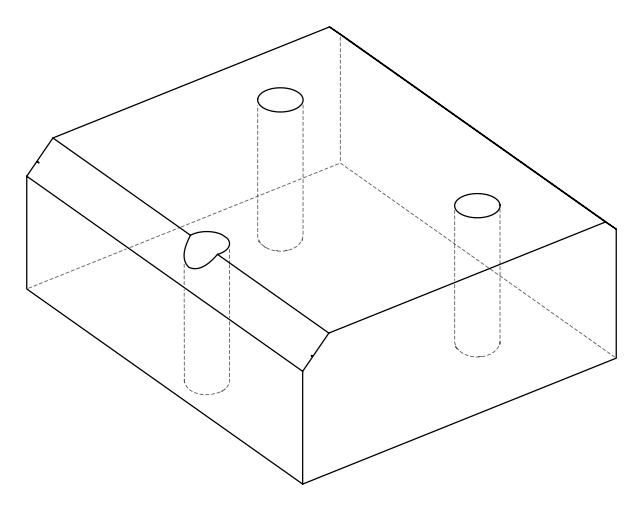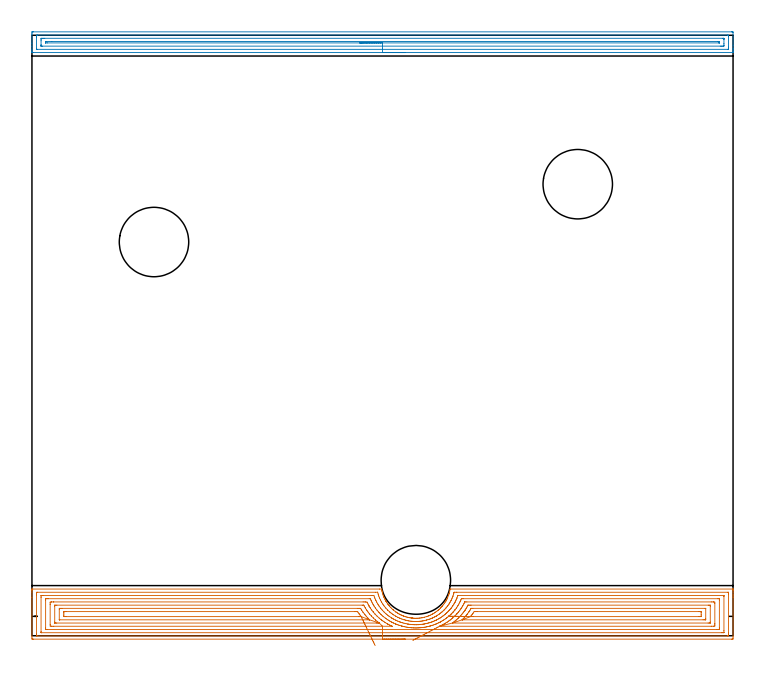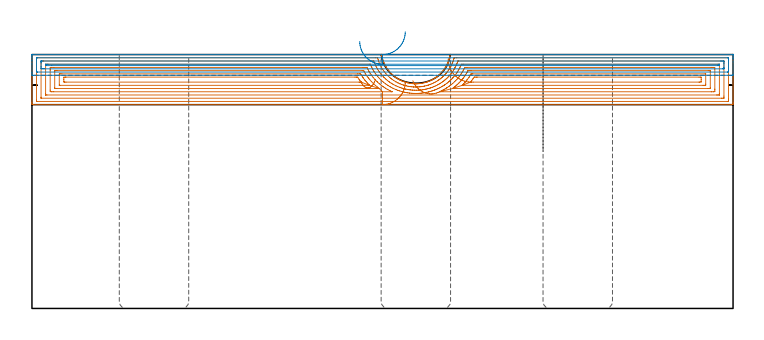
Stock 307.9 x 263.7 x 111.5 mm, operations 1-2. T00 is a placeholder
(PLAN: 5 operations, 1 tool changes, 44.7 min)
(1 AREA_MILL | FG_CHAMFER_SURFACE | UGT0205_001 | 19.64 min | 74440 mm3)
(2 AREA_MILL_1 | FG_CHAMFER_SURFACE_1 | UGT0205_001 | 10.03 min | 12753 mm3)
(3 MILL_THROUGH_HOLE_FROM_SOLID_MATERIAL | STEP1HOLE | NXT0201_007 | Circular | 5.02 min | 81142 mm3)
(4 MILL_THROUGH_HOLE_FROM_SOLID_MATERIAL_1 | STEP1HOLE_1 | NXT0201_007 | Circular | 5.02 min | 81139 mm3)
(5 MILL_THROUGH_HOLE_FROM_SOLID_MATERIAL_2 | STEP1HOLE_2 | NXT0201_007 | Circular | 5.02 min | 79640 mm3)
(TOOL UGT0205_001 | Chamfer Mill 20 x 3 x 45 deg. | D20 FL50 Z2)
(TOOL NXT0201_007 | ENDMILL 25mm [R216.25-25050GCK54P 1620] | D25 R3 FL54 Z5)
(OP 1 AREA_MILL)
G17 G21 G94 G90
T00 M6
G54
G17 G0 G90 X163.95 Y-1.5 S1061 M3
G43 Z121.5 H0
Z99.5
G94 G1 X163.912 Z98.628 F250.
X163.798 Z97.764
X163.609 Z96.912
X163.347 Z96.08
X163.013 Z95.274
X162.61 Z94.5
X162.142 Z93.764
X161.61 Z93.072
X161.021 Z92.429
X160.378 Z91.84
X159.686 Z91.308
X158.95 Z90.84
X158.176 Z90.437
X157.37 Z90.103
X156.538 Z89.841
X155.686 Z89.652
X154.822 Z89.538
X153.95 Z89.5
X0.627
X0.189 Y-1.496 Z89.502
X0.01 Y-1.492 Z89.506
X0.005 Y-1.064 Z89.933
X0. Y-0.446 Z90.551
Y16.805 Z107.801
Y19.184 Z110.179
Y19.894 Z110.893
Y20.148 Z111.148
X0.002 Y20.502 Z111.492
X0.003 Z111.493
X0.18 Y20.5 Z111.5
X152.609
X153.503 Y20.495 Z111.495
X153.539 Y20.493 Z111.492
X153.628 Y20.064 Z111.059
X153.684 Y19.797 Z110.795
X153.748 Y19.49 Z110.489
X153.845 Y19.12 Z110.118
X153.916 Y18.844 Z109.843
X153.981 Y18.596 Z109.596
X154.075 Y18.303 Z109.303
X154.267 Y17.703 Z108.702
X154.33 Y17.528 Z108.527
X154.397 Y17.354 Z108.353
X154.557 Y16.983 Z107.979
X154.63 Y16.811 Z107.81
X155.053 Y15.917 Z106.913
X155.185 Y15.662 Z106.659
X155.29 Y15.46 Z106.458
X155.431 Y15.222 Z106.218
X155.536 Y15.042 Z106.041
X155.547 Y15.022 Z106.021
X155.698 Y14.782 Z105.782
X155.83 Y14.572 Z105.572
X156.127 Y14.128 Z105.128
X156.184 Y14.049 Z105.048
X156.298 Y13.902 Z104.897
X156.445 Y13.71 Z104.709
X156.483 Y13.66 Z104.66
X156.638 Y13.462 Z104.458
X156.781 Y13.274 Z104.273
X156.812 Y13.234 Z104.234
X157.077 Y12.916 Z103.914
X157.605 Y12.341 Z103.34
X157.971 Y11.972 Z102.968
X158.536 Y11.449 Z102.445
X158.569 Y11.42 Z102.416
X158.698 Y11.306 Z102.303
X158.753 Y11.261 Z102.258
X158.864 Y11.168 Z102.165
X159.653 Y10.553 Z101.553
X159.758 Y10.48 Z101.479
X159.911 Y10.38 Z101.376
X160.059 Y10.284 Z101.279
X160.356 Y10.087 Z101.087
X160.651 Y9.894 Z100.892
X161.039 Y9.66 Z100.659
X161.291 Y9.523 Z100.523
X161.544 Y9.386 Z100.384
X161.989 Y9.164 Z100.161
X162.239 Y9.047 Z100.045
X162.438 Y8.956 Z99.952
X162.89 Y8.763 Z99.76
X163.148 Y8.666 Z99.665
X163.331 Y8.598 Z99.596
X164.225 Y8.304 Z99.301
X164.697 Y8.176 Z99.175
X165.118 Y8.065 Z99.06
X165.125 Y8.063 Z99.059
X166.017 Y7.873 Z98.871
X166.461 Y7.807 Z98.806
X166.627 Y7.786 Z98.786
X166.905 Y7.755 Z98.749
X166.913 Z98.748
X167.017 Y7.745 Z98.742
X167.08 Y7.739 Z98.737
X167.162 Y7.733 Z98.729
X167.36 Y7.719 Z98.708
X167.752 Y7.684 Z98.68
X167.799 Y7.681 Z98.676
X168.357 Y7.654 Z98.653
X168.713 Y7.653
X168.916 Y7.656 Z98.655
X169.121 Y7.663 Z98.66
X169.139 Y7.664 Z98.661
X169.595 Y7.693 Z98.688
X170.202 Y7.75 Z98.747
X170.489 Y7.78 Z98.772
X171.183 Y7.874 Z98.87
X171.373 Y7.911 Z98.906
X171.383 Y7.914 Z98.908
X172.277 Y8.112 Z99.11
X173.16 Y8.356 Z99.354
X173.56 Y8.486 Z99.485
X173.607 Y8.501 Z99.501
X174.065 Y8.669 Z99.665
X174.32 Y8.766 Z99.765
X174.947 Y9.04 Z100.04
X175.406 Y9.262 Z100.258
X175.777 Y9.45 Z100.45
X175.84 Y9.482 Z100.482
X176.161 Y9.66 Z100.659
X176.734 Y10.005 Z101.003
X176.972 Y10.161 Z101.16
X177.144 Y10.274 Z101.272
X177.296 Y10.38 Z101.378
X177.627 Y10.611 Z101.609
X177.708 Y10.674 Z101.672
X178.077 Y10.96 Z101.959
X178.446 Y11.261 Z102.258
X178.52 Y11.321 Z102.32
X178.535 Y11.334 Z102.333
X178.663 Y11.447 Z102.446
X178.715 Y11.496 Z102.495
X178.776 Y11.554 Z102.551
X179.414 Y12.153 Z103.152
X179.522 Y12.263 Z103.263
X179.598 Y12.341 Z103.34
X179.958 Y12.733 Z103.731
X180.056 Y12.846 Z103.844
X180.207 Y13.021 Z104.017
X180.323 Y13.154 Z104.153
X180.393 Y13.235 Z104.234
X180.739 Y13.678 Z104.677
X180.77 Y13.72 Z104.719
X181.071 Y14.128 Z105.128
X181.201 Y14.315 Z105.315
X181.495 Y14.782 Z105.781
X181.647 Y15.022 Z106.021
X181.724 Y15.156 Z106.154
X181.761 Y15.222 Z106.219
X181.813 Y15.312 Z106.311
X181.943 Y15.538 Z106.536
X182.013 Y15.662 Z106.658
X182.094 Y15.802 Z106.801
X182.153 Y15.915 Z106.915
X182.244 Y16.103 Z107.098
X182.37 Y16.362 Z107.358
X182.571 Y16.809 Z107.808
X182.932 Y17.703 Z108.702
X182.988 Y17.852 Z108.852
X183.005 Y17.909 Z108.908
X183.128 Y18.303 Z109.299
X183.219 Y18.597 Z109.594
X183.452 Y19.49 Z110.489
X183.638 Y20.384 Z111.383
X183.669 Y20.493 Z111.493
X183.899 Y20.5 Z111.5
X307.72
X307.897 Y20.502 Z111.493
X307.898 Z111.492
X307.9 Y20.148 Z111.148
Y19.894 Z110.893
Y19.184 Z110.179
Y17.948 Z108.945
Y17.423 Z108.418
Y16.805 Z107.801
Y-0.447 Z90.551
X307.895 Y-1.064 Z89.933
X307.89 Y-1.492 Z89.506
X307.711 Y-1.496 Z89.502
X307.273 Y-1.5 Z89.5
X153.95
Y-0.086 Z90.914
X2.315 Y-0.085 Z90.915
X2.043 Y-0.08 Z90.92
X2.015 Y-0.079 Z90.921
X2.01 Y-0.062 Z90.938
X2.004 Y-0.027 Z90.973
X2.002 Y0.007 Z91.007
X2. Y0.225 Z91.225
Y0.697 Z91.697
Y17.832 Z108.832
X2.003 Y18.303 Z109.303
X2.009 Y18.704 Z109.704
X2.028 Y19.079 Z110.079
X2.415 Y19.084 Z110.084
X2.516 Y19.085 Z110.085
X150.921 Y19.086 Z110.086
X151.715 Y19.084 Z110.084
X151.817 Y19.083 Z110.083
X151.819 Y19.082 Z110.082
X151.821 Y19.079 Z110.079
X152.034 Y18.303 Z109.303
X152.17 Y17.855 Z108.855
X152.316 Y17.423 Z108.423
X152.609 Y16.651 Z107.651
X152.655 Y16.543 Z107.543
X152.69 Y16.463 Z107.463
X153.075 Y15.662 Z106.662
X153.503 Y14.816 Z105.816
X153.523 Y14.782 Z105.782
X153.549 Y14.736 Z105.736
X154.077 Y13.902 Z104.902
X154.397 Y13.428 Z104.428
X154.708 Y13.021 Z104.021
X155.291 Y12.28 Z103.28
X155.415 Y12.141 Z103.141
X156.185 Y11.311 Z102.311
X156.236 Y11.261 Z102.261
X157.079 Y10.478 Z101.478
X157.193 Y10.38 Z101.38
X157.624 Y10.037 Z101.037
X157.973 Y9.765 Z100.765
X158.328 Y9.5 Z100.5
X158.867 Y9.144 Z100.144
X159.685 Y8.62 Z99.62
X159.761 Y8.574 Z99.574
X159.871 Y8.511 Z99.511
X160.655 Y8.103 Z99.103
X160.803 Y8.03 Z99.03
X161.419 Y7.739 Z98.739
X161.549 Y7.682 Z98.682
X161.65 Y7.64 Z98.64
X162.443 Y7.338 Z98.338
X163.067 Y7.125 Z98.125
X163.337 Y7.037 Z98.037
X163.416 Y7.014 Z98.014
X163.969 Y6.859 Z97.859
X164.231 Y6.789 Z97.789
X164.327 Y6.765 Z97.765
X165.125 Y6.591 Z97.591
X165.471 Y6.518 Z97.518
X166.019 Y6.434 Z97.434
X166.514 Y6.372 Z97.372
X166.913 Y6.333 Z97.333
X167.499 Y6.282 Z97.282
X167.659 Y6.271 Z97.271
X167.807 Y6.265 Z97.265
X168.43 Y6.246 Z97.246
X168.701
X169.311 Y6.258 Z97.258
X169.442 Y6.264 Z97.264
X169.595 Y6.275 Z97.275
X170.141 Y6.321 Z97.321
X170.489 Y6.355 Z97.355
X170.95 Y6.406 Z97.406
X171.383 Y6.466 Z97.466
X171.729 Y6.519 Z97.519
X172.277 Y6.633 Z97.633
X172.465 Y6.674 Z97.674
X173.171 Y6.84 Z97.84
X173.186 Y6.844 Z97.844
X173.24 Y6.859 Z97.859
X173.96 Y7.065 Z98.065
X174.065 Y7.098 Z98.098
X174.55 Y7.262 Z98.262
X174.959 Y7.409 Z98.409
X175.2 Y7.502 Z98.502
X175.773 Y7.739 Z98.739
X175.839 Y7.768 Z98.768
X175.853 Y7.774 Z98.774
X176.431 Y8.051 Z99.051
X176.747 Y8.208 Z99.208
X177.021 Y8.35 Z99.35
X177.514 Y8.62 Z99.62
X177.612 Y8.677 Z99.677
X177.641 Y8.694 Z99.694
X178.141 Y9.008 Z100.008
X178.535 Y9.263 Z100.263
X178.678 Y9.36 Z100.36
X178.877 Y9.5 Z100.5
X179.192 Y9.734 Z100.734
X179.429 Y9.913 Z100.913
X179.691 Y10.123 Z101.123
X180.006 Y10.38 Z101.38
X180.175 Y10.526 Z101.526
X180.323 Y10.658 Z101.658
X180.637 Y10.952 Z101.952
X180.963 Y11.261 Z102.261
X181.091 Y11.386 Z102.386
X181.217 Y11.514 Z102.514
X181.519 Y11.844 Z102.844
X181.787 Y12.141 Z103.141
X181.937 Y12.312 Z103.312
X182.111 Y12.516 Z103.516
X182.335 Y12.801 Z103.801
X182.504 Y13.021 Z104.021
X182.715 Y13.307 Z104.307
X183.005 Y13.71 Z104.71
X183.082 Y13.827 Z104.827
X183.129 Y13.902 Z104.902
X183.419 Y14.375 Z105.375
X183.664 Y14.782 Z105.782
X183.751 Y14.929 Z105.929
X183.899 Y15.189 Z106.189
X184.062 Y15.503 Z106.503
X184.139 Y15.662 Z106.662
X184.344 Y16.105 Z107.105
X184.538 Y16.543 Z107.543
X184.613 Y16.72 Z107.72
X184.793 Y17.162 Z108.162
X184.866 Y17.351 Z108.351
X184.891 Y17.423 Z108.423
X185.082 Y18.019 Z109.019
X185.167 Y18.303 Z109.303
X185.282 Y18.702 Z109.702
X185.36 Y18.967 Z109.967
X185.397 Y19.079 Z110.079
X185.489 Y19.081 Z110.081
X185.687 Y19.083 Z110.083
X186.482 Y19.086 Z110.086
X186.581
X305.585 Y19.085 Z110.085
X305.858 Y19.08 Z110.08
X305.885 Y19.079 Z110.079
X305.89 Y19.062 Z110.062
X305.896 Y19.027 Z110.027
X305.898 Y18.993 Z109.993
X305.9 Y18.775 Z109.775
Y18.303 Z109.303
Y1.168 Z92.168
X305.897 Y0.697 Z91.697
X305.891 Y0.296 Z91.296
X305.872 Y-0.079 Z90.921
X305.485 Y-0.084 Z90.916
X305.385 Y-0.085 Z90.915
X153.95 Y-0.086 Z90.914
Y1.328 Z92.328
X4.203 Y1.329 Z92.329
X4.119 Y1.33 Z92.33
X4.053 Y1.333 Z92.333
X4.016 Y1.335 Z92.335
X4.01 Y1.377 Z92.377
X4.004 Y1.577 Z92.577
X4.001 Y1.776 Z92.776
X4. Y16.743 Z107.743
X4.005 Y17.423 Z108.423
X4.008 Y17.615 Z108.615
X4.022 Y17.665 Z108.665
X4.078 Y17.667 Z108.667
X4.203 Y17.669 Z108.669
X4.845 Y17.671 Z108.671
X5.097 Y17.672 Z108.672
X149.033 Y17.671 Z108.671
X149.677 Y17.67 Z108.67
X149.927 Y17.666 Z108.666
X150.169 Y17.662 Z108.662
X150.427 Y16.931 Z107.931
X150.583 Y16.543 Z107.543
X150.821 Y15.959 Z106.959
X150.958 Y15.662 Z106.662
X151.077 Y15.411 Z106.411
X151.401 Y14.782 Z105.782
X151.715 Y14.182 Z105.182
X151.885 Y13.902 Z104.902
X152.147 Y13.476 Z104.476
X152.451 Y13.021 Z104.021
X152.609 Y12.79 Z103.79
X153.113 Y12.141 Z103.141
X153.503 Y11.65 Z102.65
X153.841 Y11.261 Z102.261
X154.397 Y10.665 Z101.665
X154.678 Y10.38 Z101.38
X155.291 Y9.807 Z100.807
X155.632 Y9.5 Z100.5
X156.185 Y9.056 Z100.056
X156.754 Y8.62 Z99.62
X157.079 Y8.39 Z99.39
X157.793 Y7.916 Z98.916
X157.973 Y7.803 Z98.803
X158.076 Y7.739 Z98.739
X158.569 Y7.445 Z98.445
X158.867 Y7.284 Z98.284
X159.674 Y6.859 Z97.859
X159.761 Y6.816 Z97.816
X159.844 Y6.777 Z97.777
X160.655 Y6.42 Z97.42
X161.403 Y6.122 Z97.122
X161.549 Y6.07 Z97.07
X161.813 Y5.979 Z96.979
X162.443 Y5.776 Z96.776
X162.744 Y5.683 Z96.683
X163.337 Y5.523 Z96.523
X163.959 Y5.366 Z96.366
X164.231 Y5.306 Z96.306
X165.101 Y5.122 Z96.122
X165.125 Y5.118 Z96.118
X165.248 Y5.098 Z96.098
X166.019 Y4.994 Z95.994
X166.14 Y4.979 Z95.979
X166.913 Y4.908 Z95.908
X167.123 Y4.891 Z95.891
X167.807 Y4.852 Z95.852
X168.067 Y4.843 Z95.843
X168.701 Y4.831 Z95.831
X168.967 Y4.837 Z95.837
X169.595 Y4.858 Z95.858
X169.824 Y4.873 Z95.873
X170.489 Y4.926 Z95.926
X170.649 Y4.941 Z95.941
X171.383 Y5.02 Z96.02
X171.454 Y5.029 Z96.029
X171.947 Y5.098 Z96.098
X172.23 Y5.145 Z96.145
X172.277 Y5.154 Z96.154
X172.964 Y5.303 Z96.303
X173.171 Y5.35 Z96.35
X173.682 Y5.476 Z96.476
X174.065 Y5.576 Z96.576
X174.384 Y5.665 Z96.665
X174.959 Y5.832 Z96.832
X175.072 Y5.867 Z96.867
X175.409 Y5.979 Z96.979
X175.734 Y6.096 Z97.096
X175.853 Y6.141 Z97.141
X176.37 Y6.35 Z97.35
X176.747 Y6.509 Z97.509
X176.993 Y6.617 Z97.617
X177.524 Y6.859 Z97.859
X177.603 Y6.897 Z97.897
X177.641 Y6.916 Z97.916
X178.188 Y7.201 Z98.201
X178.535 Y7.39 Z98.39
X178.76 Y7.518 Z98.518
X179.136 Y7.739 Z98.739
X179.317 Y7.85 Z98.85
X179.429 Y7.921 Z98.921
X179.853 Y8.202 Z99.202
X180.323 Y8.521 Z99.521
X180.382 Y8.562 Z99.562
X180.459 Y8.62 Z99.62
X180.885 Y8.947 Z99.947
X181.217 Y9.206 Z100.206
X181.38 Y9.339 Z100.339
X181.57 Y9.5 Z100.5
X181.855 Y9.753 Z100.753
X182.111 Y9.985 Z100.985
X182.317 Y10.178 Z101.178
X182.527 Y10.38 Z101.38
X182.765 Y10.617 Z101.617
X183.005 Y10.863 Z101.863
X183.197 Y11.072 Z102.072
X183.366 Y11.261 Z102.261
X183.613 Y11.543 Z102.543
X183.899 Y11.878 Z102.878
X184.016 Y12.026 Z103.026
X184.105 Y12.141 Z103.141
X184.396 Y12.532 Z103.532
X184.757 Y13.021 Z104.021
X184.772 Y13.042 Z104.042
X184.793 Y13.073 Z104.073
X185.115 Y13.585 Z104.585
X185.31 Y13.902 Z104.902
X185.45 Y14.135 Z105.135
X185.687 Y14.542 Z105.542
X185.773 Y14.697 Z105.697
X185.817 Y14.782 Z105.782
X186.068 Y15.288 Z106.288
X186.245 Y15.662 Z106.662
X186.348 Y15.892 Z106.892
X186.581 Y16.439 Z107.439
X186.611 Y16.513 Z107.513
X186.623 Y16.543 Z107.543
X186.852 Y17.157 Z108.157
X187.035 Y17.664 Z108.664
X187.072 Y17.667 Z108.667
X187.139 Y17.67 Z108.67
X187.223 Y17.671 Z108.671
X303.697
X303.781 Y17.67 Z108.67
X303.847 Y17.667 Z108.667
X303.884 Y17.665 Z108.665
X303.89 Y17.623 Z108.623
X303.896 Y17.423 Z108.423
X303.899 Y17.224 Z108.224
X303.9 Y2.257 Z93.257
X303.895 Y1.577 Z92.577
X303.892 Y1.385 Z92.385
X303.878 Y1.335 Z92.335
X303.822 Y1.333 Z92.333
X303.697 Y1.331 Z92.331
X303.055 Y1.329 Z92.329
X302.803 Y1.328 Z92.328
X153.95
Y2.743 Z93.743
X6.595
X6.143 Y2.745 Z93.745
X6.048 Y2.747 Z93.747
X6.012 Y2.749 Z93.749
X6.008 Y2.795 Z93.795
X6.005 Y2.901 Z93.901
X6. Y3.329 Z94.329
Y15.654 Z106.654
X6.006 Y16.098 Z107.098
X6.01 Y16.207 Z107.207
X6.016 Y16.251 Z107.251
X6.08 Y16.252 Z107.252
X6.283 Y16.255 Z107.255
X6.885 Y16.257 Z107.257
X7.175
X148.139
X148.43 Y16.256 Z107.256
X148.582 Y16.252 Z107.252
X148.597 Y16.251 Z107.251
X148.609 Y16.239 Z107.239
X148.629 Y16.203 Z107.203
X148.646 Y16.169 Z107.169
X148.736 Y15.955 Z106.955
X148.863 Y15.662 Z106.662
X149.033 Y15.277 Z106.277
X149.274 Y14.782 Z105.782
X149.501 Y14.321 Z105.321
X149.728 Y13.902 Z104.902
X149.927 Y13.541 Z104.541
X150.126 Y13.218 Z104.218
X150.251 Y13.021 Z104.021
X150.821 Y12.146 Z103.146
X150.832 Y12.13 Z103.13
X151.514 Y11.261 Z102.261
X151.715 Y11.01 Z102.01
X152.267 Y10.38 Z101.38
X152.609 Y10.013 Z101.013
X153.112 Y9.5 Z100.5
X153.503 Y9.132 Z100.132
X154.066 Y8.62 Z99.62
X154.397 Y8.35 Z99.35
X155.172 Y7.739 Z98.739
X155.291 Y7.65 Z98.65
X155.629 Y7.407 Z98.407
X156.185 Y7.043 Z98.043
X156.473 Y6.859 Z97.859
X157.079 Y6.486 Z97.486
X157.364 Y6.316 Z97.316
X157.959 Y5.993 Z96.993
X157.986 Y5.979 Z96.979
X158.569 Y5.686 Z96.686
X158.867 Y5.548 Z96.548
X159.68 Y5.179 Z96.179
X159.761 Y5.146 Z96.146
X159.883 Y5.098 Z96.098
X160.655 Y4.808 Z95.808
X161.108 Y4.652 Z95.652
X161.549 Y4.511 Z95.511
X162.407 Y4.254 Z95.254
X162.443 Y4.244 Z95.244
X162.538 Y4.218 Z95.218
X163.337 Y4.024 Z95.024
X163.595 Y3.964 Z94.964
X164.231 Y3.835 Z94.835
X164.717 Y3.74 Z94.74
X165.125 Y3.68 Z94.68
X165.759 Y3.594 Z94.594
X166.019 Y3.566 Z94.566
X166.752 Y3.496 Z94.496
X166.913 Y3.484 Z94.484
X167.708 Y3.435 Z94.435
X167.807 Y3.432 Z94.432
X168.624 Y3.414 Z94.414
X168.701
X169.497 Y3.435 Z94.435
X169.595 Y3.44 Z94.44
X170.336 Y3.488 Z94.488
X170.489 Y3.501 Z94.501
X171.152 Y3.565 Z94.565
X171.383 Y3.591 Z94.591
X171.948 Y3.662 Z94.662
X172.277 Y3.71 Z94.71
X172.723 Y3.779 Z94.779
X173.171 Y3.87 Z94.87
X173.461 Y3.933 Z94.933
X174.065 Y4.07 Z95.07
X174.187 Y4.099 Z95.099
X174.663 Y4.218 Z95.218
X174.895 Y4.281 Z95.281
X174.959 Y4.299 Z95.299
X175.582 Y4.485 Z95.485
X175.853 Y4.57 Z95.57
X176.255 Y4.703 Z95.703
X176.747 Y4.877 Z95.877
X176.91 Y4.938 Z95.938
X177.319 Y5.098 Z96.098
X177.545 Y5.193 Z96.193
X177.641 Y5.234 Z96.234
X178.16 Y5.468 Z96.468
X178.535 Y5.641 Z96.641
X178.766 Y5.752 Z96.752
X179.224 Y5.979 Z96.979
X179.359 Y6.048 Z97.048
X179.429 Y6.086 Z97.086
X179.927 Y6.369 Z97.369
X180.323 Y6.598 Z97.598
X180.488 Y6.697 Z97.697
X180.75 Y6.859 Z97.859
X181.032 Y7.041 Z98.041
X181.217 Y7.164 Z98.164
X181.559 Y7.403 Z98.403
X182.034 Y7.739 Z98.739
X182.079 Y7.772 Z98.772
X182.111 Y7.796 Z98.796
X182.36 Y7.984 Z98.984
X183.005 Y8.504 Z99.504
X183.069 Y8.557 Z99.557
X183.141 Y8.62 Z99.62
X183.535 Y8.978 Z99.978
X183.899 Y9.312 Z100.312
X183.997 Y9.404 Z100.404
X184.095 Y9.5 Z100.5
X184.441 Y9.847 Z100.847
X184.793 Y10.21 Z101.21
X184.875 Y10.3 Z101.3
X184.948 Y10.38 Z101.38
X185.288 Y10.773 Z101.773
X185.687 Y11.238 Z102.238
X185.698 Y11.251 Z102.251
X185.766 Y11.338 Z102.338
X186.364 Y12.141 Z103.141
X186.455 Y12.265 Z103.265
X186.581 Y12.444 Z103.444
X186.809 Y12.797 Z103.797
X186.95 Y13.021 Z104.021
X187.147 Y13.345 Z104.345
X187.478 Y13.899 Z104.899
X187.783 Y14.479 Z105.479
X187.936 Y14.782 Z105.782
X188.075 Y15.072 Z106.072
X188.342 Y15.662 Z106.662
X188.35 Y15.681 Z106.681
X188.594 Y16.25 Z107.25
X188.664 Y16.252 Z107.252
X189.263 Y16.256 Z107.256
X189.553 Y16.257 Z107.257
X301.305
X301.757 Y16.255 Z107.255
X301.852 Y16.253 Z107.253
X301.889 Y16.251 Z107.251
X301.892 Y16.205 Z107.205
X301.895 Y16.099 Z107.099
X301.9 Y15.671 Z106.671
Y3.346 Z94.346
X301.894 Y2.902 Z93.902
X301.89 Y2.793 Z93.793
X301.884 Y2.749 Z93.749
X301.82 Y2.748 Z93.748
X301.617 Y2.745 Z93.745
X301.015 Y2.743 Z93.743
X300.725
X153.95
Y4.157 Z95.157
X9.567
X8.732 Y4.16 Z95.16
X8.673 Y4.163 Z95.163
X8.01 Y4.218 Z95.218
X8.001 Y4.88 Z95.88
X8. Y13.684 Z104.684
X8.001 Y13.902 Z104.902
X8.004 Y14.561 Z105.561
X8.01 Y14.782 Z105.782
X8.617 Y14.837 Z105.837
X8.673 Y14.839 Z105.839
X9.505 Y14.843 Z105.843
X9.567
X145.457
X146.292 Y14.84 Z105.84
X146.351 Y14.838 Z105.838
X147.146 Y14.782 Z105.782
X147.245 Y14.596 Z105.596
X147.598 Y13.902 Z104.902
X147.972 Y13.186 Z104.186
X148.065 Y13.021 Z104.021
X148.092 Y12.975 Z103.975
X148.139 Y12.896 Z103.896
X148.434 Y12.432 Z103.432
X148.623 Y12.141 Z103.141
X149.033 Y11.524 Z102.524
X149.232 Y11.261 Z102.261
X149.864 Y10.443 Z101.443
X149.913 Y10.38 Z101.38
X149.927 Y10.364 Z101.364
X150.686 Y9.5 Z100.5
X150.749 Y9.429 Z100.429
X150.821 Y9.353 Z100.353
X151.546 Y8.62 Z99.62
X151.715 Y8.456 Z99.456
X152.499 Y7.739 Z98.739
X152.609 Y7.644 Z98.644
X153.141 Y7.215 Z98.215
X153.503 Y6.934 Z97.934
X153.602 Y6.859 Z97.859
X154.06 Y6.525 Z97.525
X154.397 Y6.293 Z97.293
X154.872 Y5.979 Z96.979
X155.291 Y5.712 Z96.712
X156.025 Y5.256 Z96.256
X156.185 Y5.167 Z96.167
X156.313 Y5.098 Z96.098
X157.079 Y4.701 Z95.701
X157.362 Y4.558 Z95.558
X157.881 Y4.308 Z95.308
X157.973 Y4.266 Z95.266
X158.078 Y4.218 Z95.218
X158.182 Y4.165 Z95.165
X158.097 Y4.16 Z95.16
X158.034 Y4.158 Z95.158
X153.95 Y4.157 Z95.157
X152.521 Y5.578 Z96.578
X152.126 Y5.574 Z96.574
X151.715 Y5.572 Z96.572
X151.235 Y5.571 Z96.571
X10.875 Y5.572 Z96.572
X10.461 Y5.574 Z96.574
X10.049 Y5.578 Z96.578
X10.01 Y5.584 Z96.584
X10.006 Y5.626 Z96.626
X10.003 Y5.706 Z96.706
X10.001 Y5.827 Z96.827
X10. Y5.979 Z96.979
X10.001 Y13.021 Z104.021
X10.003 Y13.249 Z104.249
X10.007 Y13.362 Z104.362
X10.01 Y13.414 Z104.414
X10.054 Y13.423 Z104.423
X10.461 Y13.426 Z104.426
X10.942 Y13.428 Z104.428
X145.044
X145.457 Y13.426 Z104.426
X145.594 Y13.423 Z104.423
X145.697 Y13.42 Z104.42
X145.755 Y13.319 Z104.319
X145.923 Y13.021 Z104.021
X146.351 Y12.261 Z103.261
X146.424 Y12.141 Z103.141
X146.538 Y11.957 Z102.957
X146.997 Y11.261 Z102.261
X147.245 Y10.892 Z101.892
X147.633 Y10.38 Z101.38
X147.851 Y10.097 Z101.097
X148.139 Y9.729 Z100.729
X148.244 Y9.603 Z100.603
X148.332 Y9.5 Z100.5
X149.033 Y8.702 Z99.702
X149.111 Y8.62 Z99.62
X149.927 Y7.78 Z98.78
X149.97 Y7.739 Z98.739
X150.821 Y6.956 Z97.956
X150.935 Y6.859 Z97.859
X151.715 Y6.226 Z97.226
X152.521 Y5.578 Z96.578
X148.254 Y6.992 Z97.992
X148.253 Y6.991 Z97.991
X148.217 Y6.988 Z97.988
X148.139 Y6.986 Z97.986
X148.011 Y6.985 Z97.985
X12.249 Y6.986 Z97.986
X12.12 Y6.987 Z97.987
X12.05 Y6.99 Z97.99
X12.02 Y6.992 Z97.992
X12.01 Y7.004 Z98.004
X12.006 Y7.029 Z98.029
X12.001 Y7.103 Z98.103
Y11.506 Z102.506
X12.005 Y11.752 Z102.752
X12.01 Y11.915 Z102.915
X12.02 Y12.008 Z103.008
X12.059 Y12.01 Z103.01
X12.249 Y12.013 Z103.013
X12.378 Y12.014 Z103.014
X13.143 Y12.015 Z103.015
X142.903
X143.669 Y12.014 Z103.014
X144.052 Y12.011 Z103.011
X144.243 Y12.008 Z103.008
X144.33 Y12.005 Z103.005
X144.366 Y11.947 Z102.947
X144.563 Y11.622 Z102.622
X144.703 Y11.399 Z102.399
X144.791 Y11.261 Z102.261
X145.197 Y10.636 Z101.636
X145.369 Y10.38 Z101.38
X145.457 Y10.252 Z101.252
X146.033 Y9.5 Z100.5
X146.171 Y9.323 Z100.323
X146.351 Y9.097 Z100.097
X146.759 Y8.62 Z99.62
X147.245 Y8.063 Z99.063
X147.547 Y7.739 Z98.739
X148.139 Y7.12 Z98.12
X148.221 Y7.034 Z98.034
X148.248 Y7.002 Z98.002
X148.254 Y6.992 Z97.992
X144.583 Y8.406 Z99.406
X144.563 Y8.405 Z99.405
X143.892 Y8.4 Z99.4
X143.669
X14.931
X14.257 Y8.404 Z99.404
X14.037 Y8.407 Z99.407
X14.006 Y8.62 Z99.62
X14.002 Y8.654 Z99.654
X14. Y9.537 Z100.537
X14.003 Y10.38 Z101.38
X14.004 Y10.413 Z101.413
X14.037 Y10.593 Z101.593
X14.709 Y10.599 Z101.599
X14.931 Y10.6 Z101.6
X141.881
X142.553 Y10.599 Z101.599
X142.775 Y10.597 Z101.597
X142.992 Y10.594 Z101.594
X143.15 Y10.38 Z101.38
X143.669 Y9.616 Z100.616
X143.756 Y9.5 Z100.5
X144.019 Y9.156 Z100.156
X144.433 Y8.62 Z99.62
X144.563 Y8.448 Z99.448
X144.583 Y8.406 Z99.406
X144.876 Y7.8 Z98.851
X145.188 Y7.153 Z98.357
X145.518 Y6.469 Z97.927
X145.863 Y5.754 Z97.566
X146.22 Y5.013 Z97.274
X146.587 Y4.253 Z97.056
X146.961 Y3.478 Z96.912
X147.339 Y2.695 Z96.843
X147.718 Y1.909 Z96.851
X148.096 Y1.127 Z96.934
X148.469 Y0.354 Z97.093
X148.834 Y-0.403 Z97.326
X149.189 Y-1.139 Z97.631
X149.531 Y-1.848 Z98.007
X149.858 Y-2.525 Z98.45
X150.167 Y-3.165 Z98.956
X150.455 Y-3.762 Z99.523
X150.721 Y-4.313 Z100.145
G0 X167.271 Y-2.034 Z100.
G1 X167.627 Y-1.846 Z99.227
X168.042 Y-1.627 Z98.491
X168.511 Y-1.379 Z97.799
X169.033 Y-1.105 Z97.156
X169.602 Y-0.805 Z96.566
X170.214 Y-0.482 Z96.035
X170.865 Y-0.139 Z95.566
X171.549 Y0.222 Z95.164
X172.262 Y0.598 Z94.83
X172.998 Y0.986 Z94.568
X173.752 Y1.383 Z94.379
X174.517 Y1.787 Z94.265
X175.288 Y2.193 Z94.227
X176.059 Y2.6 Z94.265
X176.824 Y3.003 Z94.379
X177.577 Y3.4 Z94.568
X178.313 Y3.788 Z94.83
X179.026 Y4.164 Z95.164
X179.129 Y4.218 Z95.218
X179.429 Y4.361 Z95.361
X179.931 Y4.605 Z95.605
X180.323 Y4.799 Z95.799
X180.522 Y4.902 Z95.902
X180.89 Y5.098 Z96.098
X181.099 Y5.215 Z96.215
X181.217 Y5.283 Z96.283
X181.656 Y5.546 Z96.546
X182.111 Y5.822 Z96.822
X182.208 Y5.884 Z96.884
X182.352 Y5.979 Z96.979
X183.005 Y6.426 Z97.426
X183.261 Y6.607 Z97.607
X183.606 Y6.859 Z97.859
X183.772 Y6.984 Z97.984
X183.899 Y7.083 Z98.083
X184.265 Y7.379 Z98.379
X184.707 Y7.739 Z98.739
X184.753 Y7.779 Z98.779
X184.793 Y7.814 Z98.814
X185.687 Y8.64 Z99.64
X186.118 Y9.076 Z100.076
X186.527 Y9.5 Z100.5
X186.553 Y9.528 Z100.528
X186.581 Y9.559 Z100.559
X186.966 Y10.002 Z101.002
X187.291 Y10.38 Z101.38
X187.374 Y10.48 Z101.48
X187.475 Y10.605 Z101.605
X187.76 Y10.981 Z101.981
X187.97 Y11.261 Z102.261
X188.138 Y11.489 Z102.489
X188.369 Y11.81 Z102.81
X188.502 Y12.011 Z103.011
X188.584 Y12.141 Z103.141
X188.842 Y12.556 Z103.556
X189.127 Y13.021 Z104.021
X189.178 Y13.106 Z104.106
X189.263 Y13.254 Z104.254
X189.494 Y13.675 Z104.675
X189.614 Y13.902 Z104.902
X189.795 Y14.259 Z105.259
X190.052 Y14.782 Z105.782
X190.075 Y14.823 Z105.823
X190.084 Y14.835 Z105.835
X190.1 Y14.838 Z105.838
X190.157 Y14.841 Z105.841
X190.989 Y14.843 Z105.843
X298.333
X299.168 Y14.84 Z105.84
X299.227 Y14.837 Z105.837
X299.89 Y14.782 Z105.782
X299.899 Y14.12 Z105.12
X299.9 Y5.316 Z96.316
X299.899 Y5.098 Z96.098
X299.896 Y4.439 Z95.439
X299.89 Y4.218 Z95.218
X299.283 Y4.163 Z95.163
X299.227 Y4.161 Z95.161
X298.395 Y4.157 Z95.157
X298.333
X179.367
X179.026 Y4.164 Z95.164
X184.658 Y5.578 Z96.578
X184.688 Y5.604 Z96.604
X184.743 Y5.649 Z96.649
X185.178 Y5.979 Z96.979
X185.462 Y6.2 Z97.2
X185.687 Y6.379 Z97.379
X185.953 Y6.597 Z97.597
X186.267 Y6.859 Z97.859
X186.434 Y7.005 Z98.005
X186.581 Y7.137 Z98.137
X186.897 Y7.429 Z98.429
X187.229 Y7.739 Z98.739
X187.354 Y7.859 Z98.859
X187.475 Y7.978 Z98.978
X187.795 Y8.305 Z99.305
X188.098 Y8.62 Z99.62
X188.228 Y8.759 Z99.759
X188.369 Y8.915 Z99.915
X188.644 Y9.23 Z100.23
X188.875 Y9.5 Z100.5
X189.05 Y9.71 Z100.71
X189.263 Y9.971 Z100.971
X189.442 Y10.205 Z101.205
X189.574 Y10.38 Z101.38
X189.82 Y10.713 Z101.713
X190.157 Y11.173 Z102.173
X190.193 Y11.226 Z102.226
X190.216 Y11.261 Z102.261
X190.537 Y11.768 Z102.768
X190.769 Y12.141 Z103.141
X190.875 Y12.315 Z103.315
X191.051 Y12.61 Z103.61
X191.201 Y12.874 Z103.874
X191.283 Y13.021 Z104.021
X191.425 Y13.278 Z104.278
X191.477 Y13.368 Z104.368
X191.501 Y13.407 Z104.407
X191.512 Y13.421 Z104.421
X191.538 Y13.423 Z104.423
X191.945 Y13.427 Z104.427
X192.426 Y13.429 Z104.429
X192.839
X297.026 Y13.428 Z104.428
X297.439 Y13.426 Z104.426
X297.851 Y13.422 Z104.422
X297.89 Y13.416 Z104.416
X297.894 Y13.374 Z104.374
X297.897 Y13.294 Z104.294
X297.899 Y13.173 Z104.173
X297.9 Y13.021 Z104.021
X297.899 Y5.979 Z96.979
X297.897 Y5.752 Z96.752
X297.893 Y5.638 Z96.638
X297.89 Y5.587 Z96.587
X297.846 Y5.577 Z96.577
X297.439 Y5.574 Z96.574
X296.958 Y5.572 Z96.572
X184.793
X184.751
X184.696 Y5.575 Z96.575
X184.658 Y5.578 Z96.578
X188.956 Y6.992 Z97.992
X188.958 Y6.999 Z97.999
X189.036 Y7.083 Z98.083
X189.165 Y7.214 Z98.214
X189.263 Y7.314 Z98.314
X189.474 Y7.532 Z98.532
X189.669 Y7.739 Z98.739
X190.157 Y8.271 Z99.271
X190.322 Y8.458 Z99.458
X190.461 Y8.62 Z99.62
X190.727 Y8.939 Z99.939
X191.051 Y9.335 Z100.335
X191.124 Y9.429 Z100.429
X191.177 Y9.5 Z100.5
X191.879 Y10.446 Z101.446
X191.945 Y10.541 Z101.541
X192.23 Y10.981 Z101.981
X192.407 Y11.261 Z102.261
X192.571 Y11.525 Z102.525
X192.839 Y11.962 Z102.962
X192.871 Y12.001 Z103.001
X192.89 Y12.008 Z103.008
X192.936 Y12.011 Z103.011
X193.031 Y12.013 Z103.013
X193.222 Y12.014 Z103.014
X193.605 Y12.015 Z103.015
X295.651 Y12.014 Z103.014
X295.78 Y12.013 Z103.013
X295.85 Y12.01 Z103.01
X295.88 Y12.008 Z103.008
X295.89 Y11.996 Z102.996
X295.894 Y11.971 Z102.971
X295.899 Y11.897 Z102.897
Y7.494 Z98.494
X295.895 Y7.248 Z98.248
X295.89 Y7.085 Z98.085
X295.881 Y6.992 Z97.992
X295.841 Y6.99 Z97.99
X295.651 Y6.987 Z97.987
X295.522 Y6.986 Z97.986
X294.757 Y6.985 Z97.985
X189.263 Y6.986 Z97.986
X189.134 Y6.987 Z97.987
X188.956 Y6.992 Z97.992
X192.632 Y8.407 Z99.407
X192.782 Y8.62 Z99.62
X192.806 Y8.653 Z99.653
X193.185 Y9.16 Z100.16
X193.437 Y9.5 Z100.5
X193.561 Y9.67 Z100.67
X193.733 Y9.909 Z100.909
X194.19 Y10.592 Z101.592
X194.408 Y10.597 Z101.597
X194.627 Y10.599 Z101.599
X195.298 Y10.6 Z101.6
X195.521
X292.969
X293.643 Y10.596 Z101.596
X293.863 Y10.593 Z101.593
X293.894 Y10.38 Z101.38
X293.898 Y10.346 Z101.346
X293.9 Y9.463 Z100.463
X293.897 Y8.62 Z99.62
X293.896 Y8.587 Z99.587
X293.863 Y8.407 Z99.407
X293.191 Y8.401 Z99.401
X292.969 Y8.4 Z99.4
X193.733
X193.062 Y8.401 Z99.401
X192.839 Y8.403 Z99.403
X192.632 Y8.407 Z99.407
X191.762 Y8.421 Z99.459
X190.899 Y8.435 Z99.587
X190.05 Y8.449 Z99.79
X189.223 Y8.463 Z100.066
X188.423 Y8.476 Z100.413
X187.656 Y8.488 Z100.828
X186.928 Y8.5 Z101.309
X186.245 Y8.511 Z101.851
X185.611 Y8.522 Z102.451
X185.033 Y8.531 Z103.104
X184.513 Y8.54 Z103.805
X184.057 Y8.547 Z104.548
X183.667 Y8.554 Z105.328
X183.346 Y8.559 Z106.14
X183.097 Y8.563 Z106.976
X182.923 Y8.566 Z107.831
X182.823 Y8.568 Z108.697
X182.799 Z109.569
G0 Z121.5
M5
M2
(OP 2 AREA_MILL_1)
G17 G21 G94 G90
T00 M6
G54
G17 G0 G90 X163.95 Y256.104 S1061 M3
G43 Z121.5 H0
Z121.496
G94 G1 X163.912 Z120.624 F250.
X163.798 Z119.759
X163.609 Z118.908
X163.347 Z118.076
X163.013 Z117.27
X162.61 Z116.496
X162.142 Z115.76
X161.61 Z115.068
X161.021 Z114.425
X160.378 Z113.836
X159.686 Z113.304
X158.95 Z112.836
X158.176 Z112.433
X157.37 Z112.099
X156.538 Z111.837
X155.686 Z111.648
X154.822 Z111.534
X153.95 Z111.496
X0.625 Y256.102 Z111.498
X0.18 Y256.105 Z111.495
X0.088 Y256.104 Z111.491
X0.008 Y256.124 Z111.467
X0.004 Y256.128 Z111.463
X0. Y256.144 Z111.448
Y256.546 Z111.054
Y256.824 Z110.775
Y257.541 Z110.054
Y258.788 Z108.809
Y260.207 Z107.389
Y264.026 Z103.571
X0.004 Y264.649 Z102.948
X0.008 Y265.192 Z102.406
X0.079 Y265.194 Z102.404
X0.627 Y265.2 Z102.4
X307.273
X307.616 Y265.197 Z102.402
X307.89 Y265.192 Z102.406
X307.9 Y264.914 Z102.683
Y259.318 Z108.277
Y257.899 Z109.697
Y257.541 Z110.054
Y256.824 Z110.775
Y256.545 Z111.054
Y256.144 Z111.448
Y256.118 Z111.473
X307.811 Y256.109 Z111.487
X307.769 Y256.105 Z111.493
X307.722 Y256.106 Z111.494
X153.95 Y256.104 Z111.496
Y257.518 Z110.082
X2.44 Y257.516 Z110.084
X2.415 Y257.517 Z110.083
X2.01 Y257.541 Z110.059
X2.001 Y257.952 Z109.648
X2. Y262.872 Z104.728
X2.001 Y263.284 Z104.316
X2.01 Y263.761 Z103.839
X2.391 Y263.785 Z103.815
X2.415
X305.46
X305.485
X305.89 Y263.761 Z103.839
X305.899 Y263.349 Z104.251
X305.9 Y258.43 Z109.17
X305.899 Y258.018 Z109.582
X305.89 Y257.541 Z110.059
X305.505 Y257.521 Z110.079
X305.485
X153.95 Y257.518 Z110.082
Y258.932 Z108.668
X4.593 Y258.93 Z108.67
X4.203 Y258.931 Z108.669
X4.073 Y258.933 Z108.667
X4.028 Y258.936 Z108.664
X4.01 Y258.938 Z108.662
X4.007 Y258.982 Z108.618
X4.003 Y259.116 Z108.484
X4.001 Y259.318 Z108.282
X4. Y259.52 Z108.08
Y261.297 Z106.303
X4.003 Y261.984 Z105.616
X4.005 Y262.18 Z105.42
X4.018 Y262.364 Z105.236
X4.203 Y262.367 Z105.233
X4.708 Y262.37 Z105.23
X5.097 Y262.371 Z105.229
X5.601 Y262.372 Z105.228
X303.307 Y262.371 Z105.229
X303.697 Y262.37 Z105.23
X303.827 Y262.369 Z105.231
X303.872 Y262.366 Z105.234
X303.89 Y262.364 Z105.236
X303.893 Y262.32 Z105.28
X303.897 Y262.186 Z105.414
X303.899 Y261.984 Z105.616
X303.9 Y261.782 Z105.818
Y260.005 Z107.595
X303.897 Y259.318 Z108.282
X303.894 Y259.122 Z108.478
X303.88 Y258.942 Z108.658
X303.697 Y258.939 Z108.661
X303.187 Y258.936 Z108.664
X302.803 Y258.935 Z108.665
X302.295 Y258.934 Z108.666
X153.95 Y258.932 Z108.668
Y260.347 Z107.253
X6.746 Y260.345 Z107.255
X6.13 Y260.35 Z107.25
X6.03 Y260.351 Z107.249
X6.009 Y260.357 Z107.243
X6.006 Y260.379 Z107.221
X6.004 Y260.433 Z107.167
X6.001 Y260.651 Z106.949
X6.004 Y260.869 Z106.731
X6.006 Y260.923 Z106.677
X6.009 Y260.945 Z106.655
X6.029 Y260.95 Z106.65
X6.133 Y260.954 Z106.646
X6.269 Y260.956 Z106.644
X8.673 Y260.957 Z106.643
X301.154
X301.768 Y260.952 Z106.648
X301.87 Y260.95 Z106.65
X301.891 Y260.945 Z106.655
X301.893 Y260.923 Z106.677
X301.896 Y260.869 Z106.731
X301.898 Y260.651 Z106.949
X301.896 Y260.433 Z107.167
X301.893 Y260.379 Z107.221
X301.89 Y260.358 Z107.242
X301.866 Y260.356 Z107.244
X301.763 Y260.351 Z107.249
X301.624 Y260.349 Z107.251
X153.95 Y260.347 Z107.253
X153.078 Z107.291
X152.213 Z107.405
X151.362 Z107.594
X150.53 Z107.856
X149.724 Z108.19
X148.95 Z108.593
X148.214 Z109.062
X147.522 Z109.593
X146.879 Z110.182
X146.29 Z110.826
X145.758 Z111.518
X145.29 Z112.253
X144.887 Z113.027
X144.553 Z113.833
X144.291 Y260.346 Z114.665
X144.102 Z115.517
X143.988 Z116.382
X143.95 Z117.254
G0 Z121.5
M5
M2
